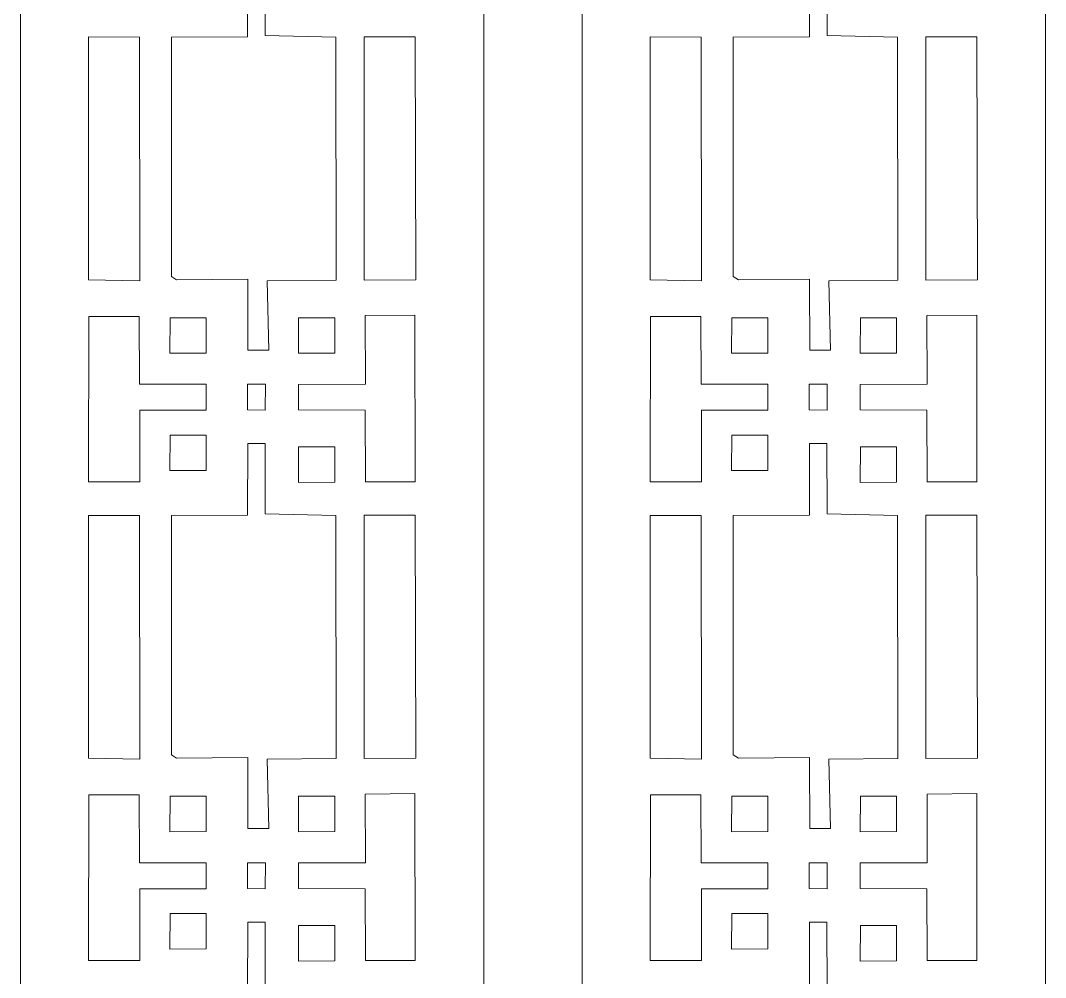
# Model space of a CAD drawing. Header units: centimetres. Extents: x -7.5 to -2, y -9.5 to 9.5.
# Drawn here: x -7.45 to -1.97, y 0.7 to 5.81 of the extents above; entities that cross this region are included whole.
import ezdxf

# ---------------------------------------------------------------- set-up
doc = ezdxf.new("R2010")
doc.units = ezdxf.units.CM
doc.header["$MEASUREMENT"] = 0
doc.layers.add('layer 1', color=7, linetype='Continuous')

msp = doc.modelspace()

# ---------------------------------------------------------------- linework, layer by layer
at = {"layer": 'layer 1', "color": 250, "lineweight": 9}
for points, knots in [([(-7.4512, 9.5), (-7.4512, 9.5), (-4.97548, 9.5), (-4.97548, 9.5), (-4.97548, 9.5), (-4.97548, 9.5), (-4.97548, -9.5), (-4.97548, -9.5), (-4.97548, -9.5), (-4.97548, -9.5), (-7.4512, -9.5), (-7.4512, -9.5), (-7.4512, -9.5), (-7.4512, -9.5), (-7.4512, 9.5), (-7.4512, 9.5)], [0, 0, 0, 0, 0.2, 0.2, 0.2, 0.2, 0.4, 0.4, 0.4, 0.4, 0.6, 0.6, 0.6, 0.6, 1, 1, 1, 1]), ([(-4.44953, 9.5), (-4.44953, 9.5), (-1.97381, 9.5), (-1.97381, 9.5), (-1.97381, 9.5), (-1.97381, 9.5), (-1.97381, -9.5), (-1.97381, -9.5), (-1.97381, -9.5), (-1.97381, -9.5), (-4.44953, -9.5), (-4.44953, -9.5), (-4.44953, -9.5), (-4.44953, -9.5), (-4.44953, 9.5), (-4.44953, 9.5)], [0, 0, 0, 0, 0.2, 0.2, 0.2, 0.2, 0.4, 0.4, 0.4, 0.4, 0.6, 0.6, 0.6, 0.6, 1, 1, 1, 1]), ([(-3.23416, 6.1101), (-3.23416, 6.1101), (-3.23576, 5.72691), (-3.23576, 5.72691), (-3.23576, 5.72691), (-3.23576, 5.72691), (-3.64199, 5.72565), (-3.64199, 5.72565), (-3.64199, 5.72565), (-3.64199, 5.72565), (-3.64199, 4.44716), (-3.64199, 4.44716), (-3.64199, 4.44716), (-3.64199, 4.44716), (-3.61517, 4.42929), (-3.61517, 4.42929), (-3.61517, 4.42929), (-3.61517, 4.42929), (-3.23414, 4.43254), (-3.23414, 4.43254), (-3.23414, 4.43254), (-3.23414, 4.43254), (-3.23485, 4.42035), (-3.23485, 4.42035), (-3.23485, 4.42035), (-3.23485, 4.42035), (-3.23395, 4.05259), (-3.23395, 4.05259), (-3.23395, 4.05259), (-3.23395, 4.05259), (-3.12332, 4.05216), (-3.12332, 4.05216), (-3.12332, 4.05216), (-3.12332, 4.05216), (-3.13204, 4.4236), (-3.13204, 4.4236), (-3.13204, 4.4236), (-3.13204, 4.4236), (-2.76263, 4.42688), (-2.76263, 4.42688), (-2.76263, 4.42688), (-2.76263, 4.42688), (-2.76434, 5.7248), (-2.76434, 5.7248), (-2.76434, 5.7248), (-2.76434, 5.7248), (-3.14132, 5.7346), (-3.14132, 5.7346), (-3.14132, 5.7346), (-3.14132, 5.7346), (-3.14202, 6.1101), (-3.14202, 6.1101), (-3.14202, 6.1101), (-3.14202, 6.1101), (-3.23416, 6.1101), (-3.23416, 6.1101)], [0, 0, 0, 0, 0.0666667, 0.0666667, 0.0666667, 0.0666667, 0.1333333, 0.1333333, 0.1333333, 0.1333333, 0.2, 0.2, 0.2, 0.2, 0.2666667, 0.2666667, 0.2666667, 0.2666667, 0.3333333, 0.3333333, 0.3333333, 0.3333333, 0.4, 0.4, 0.4, 0.4, 0.4666667, 0.4666667, 0.4666667, 0.4666667, 0.5333333, 0.5333333, 0.5333333, 0.5333333, 0.6, 0.6, 0.6, 0.6, 0.6666667, 0.6666667, 0.6666667, 0.6666667, 0.7333333, 0.7333333, 0.7333333, 0.7333333, 0.8, 0.8, 0.8, 0.8, 0.8666667, 0.8666667, 0.8666667, 0.8666667, 1, 1, 1, 1]), ([(-4.08667, 5.72628), (-4.08667, 5.72628), (-4.08565, 4.4292), (-4.08565, 4.4292), (-4.08565, 4.4292), (-4.08565, 4.4292), (-3.81149, 4.42365), (-3.81149, 4.42365), (-3.81149, 4.42365), (-3.81149, 4.42365), (-3.81398, 5.72565), (-3.81398, 5.72565), (-3.81398, 5.72565), (-3.81398, 5.72565), (-4.08667, 5.72628), (-4.08667, 5.72628)], [0, 0, 0, 0, 0.2, 0.2, 0.2, 0.2, 0.4, 0.4, 0.4, 0.4, 0.6, 0.6, 0.6, 0.6, 1, 1, 1, 1]), ([(-2.61316, 5.72638), (-2.61316, 5.72638), (-2.61382, 4.42692), (-2.61382, 4.42692), (-2.61382, 4.42692), (-2.61382, 4.42692), (-2.33667, 4.42929), (-2.33667, 4.42929), (-2.33667, 4.42929), (-2.33667, 4.42929), (-2.34126, 5.72649), (-2.34126, 5.72649), (-2.34126, 5.72649), (-2.34126, 5.72649), (-2.61316, 5.72638), (-2.61316, 5.72638)], [0, 0, 0, 0, 0.2, 0.2, 0.2, 0.2, 0.4, 0.4, 0.4, 0.4, 0.6, 0.6, 0.6, 0.6, 1, 1, 1, 1]), ([(-3.45781, 3.73271), (-3.45781, 3.73271), (-3.45701, 3.87094), (-3.45701, 3.87094), (-3.45701, 3.87094), (-3.45701, 3.87094), (-3.81324, 3.87088), (-3.81324, 3.87088), (-3.81324, 3.87088), (-3.81324, 3.87088), (-3.81605, 4.23336), (-3.81605, 4.23336), (-3.81605, 4.23336), (-3.81605, 4.23336), (-4.08472, 4.23336), (-4.08472, 4.23336), (-4.08472, 4.23336), (-4.08472, 4.23336), (-4.08669, 3.34949), (-4.08669, 3.34949), (-4.08669, 3.34949), (-4.08669, 3.34949), (-3.81231, 3.349), (-3.81231, 3.349), (-3.81231, 3.349), (-3.81231, 3.349), (-3.81185, 3.73271), (-3.81185, 3.73271), (-3.81185, 3.73271), (-3.81185, 3.73271), (-3.45781, 3.73271), (-3.45781, 3.73271)], [0, 0, 0, 0, 0.1111111, 0.1111111, 0.1111111, 0.1111111, 0.2222222, 0.2222222, 0.2222222, 0.2222222, 0.3333333, 0.3333333, 0.3333333, 0.3333333, 0.4444444, 0.4444444, 0.4444444, 0.4444444, 0.5555556, 0.5555556, 0.5555556, 0.5555556, 0.6666667, 0.6666667, 0.6666667, 0.6666667, 0.7777778, 0.7777778, 0.7777778, 0.7777778, 1, 1, 1, 1]), ([(-3.65093, 4.03622), (-3.65093, 4.03622), (-3.45792, 4.03742), (-3.45792, 4.03742), (-3.45792, 4.03742), (-3.45792, 4.03742), (-3.45682, 4.22633), (-3.45682, 4.22633), (-3.45682, 4.22633), (-3.45682, 4.22633), (-3.65059, 4.22637), (-3.65059, 4.22637), (-3.65059, 4.22637), (-3.65059, 4.22637), (-3.65093, 4.03622), (-3.65093, 4.03622)], [0, 0, 0, 0, 0.2, 0.2, 0.2, 0.2, 0.4, 0.4, 0.4, 0.4, 0.6, 0.6, 0.6, 0.6, 1, 1, 1, 1]), ([(-2.60706, 4.23755), (-2.60706, 4.23755), (-2.6059, 3.87035), (-2.6059, 3.87035), (-2.6059, 3.87035), (-2.6059, 3.87035), (-2.96348, 3.86995), (-2.96348, 3.86995), (-2.96348, 3.86995), (-2.96348, 3.86995), (-2.96352, 3.73305), (-2.96352, 3.73305), (-2.96352, 3.73305), (-2.96352, 3.73305), (-2.60756, 3.73168), (-2.60756, 3.73168), (-2.60756, 3.73168), (-2.60756, 3.73168), (-2.60651, 3.34885), (-2.60651, 3.34885), (-2.60651, 3.34885), (-2.60651, 3.34885), (-2.34124, 3.34955), (-2.34124, 3.34955), (-2.34124, 3.34955), (-2.34124, 3.34955), (-2.34145, 4.2405), (-2.34145, 4.2405), (-2.34145, 4.2405), (-2.34145, 4.2405), (-2.60706, 4.23755), (-2.60706, 4.23755)], [0, 0, 0, 0, 0.1111111, 0.1111111, 0.1111111, 0.1111111, 0.2222222, 0.2222222, 0.2222222, 0.2222222, 0.3333333, 0.3333333, 0.3333333, 0.3333333, 0.4444444, 0.4444444, 0.4444444, 0.4444444, 0.5555556, 0.5555556, 0.5555556, 0.5555556, 0.6666667, 0.6666667, 0.6666667, 0.6666667, 0.7777778, 0.7777778, 0.7777778, 0.7777778, 1, 1, 1, 1]), ([(-2.96352, 4.03622), (-2.96352, 4.03622), (-2.77051, 4.03742), (-2.77051, 4.03742), (-2.77051, 4.03742), (-2.77051, 4.03742), (-2.76941, 4.22633), (-2.76941, 4.22633), (-2.76941, 4.22633), (-2.76941, 4.22633), (-2.96318, 4.22637), (-2.96318, 4.22637), (-2.96318, 4.22637), (-2.96318, 4.22637), (-2.96352, 4.03622), (-2.96352, 4.03622)], [0, 0, 0, 0, 0.2, 0.2, 0.2, 0.2, 0.4, 0.4, 0.4, 0.4, 0.6, 0.6, 0.6, 0.6, 1, 1, 1, 1]), ([(-3.23621, 3.87158), (-3.23621, 3.87158), (-3.23629, 3.73311), (-3.23629, 3.73311), (-3.23629, 3.73311), (-3.23629, 3.73311), (-3.14132, 3.73271), (-3.14132, 3.73271), (-3.14132, 3.73271), (-3.14132, 3.73271), (-3.14115, 3.87063), (-3.14115, 3.87063), (-3.14115, 3.87063), (-3.14115, 3.87063), (-3.23621, 3.87158), (-3.23621, 3.87158)], [0, 0, 0, 0, 0.2, 0.2, 0.2, 0.2, 0.4, 0.4, 0.4, 0.4, 0.6, 0.6, 0.6, 0.6, 1, 1, 1, 1]), ([(-3.65093, 3.40922), (-3.65093, 3.40922), (-3.45792, 3.41043), (-3.45792, 3.41043), (-3.45792, 3.41043), (-3.45792, 3.41043), (-3.45682, 3.59934), (-3.45682, 3.59934), (-3.45682, 3.59934), (-3.45682, 3.59934), (-3.65059, 3.59938), (-3.65059, 3.59938), (-3.65059, 3.59938), (-3.65059, 3.59938), (-3.65093, 3.40922), (-3.65093, 3.40922)], [0, 0, 0, 0, 0.2, 0.2, 0.2, 0.2, 0.4, 0.4, 0.4, 0.4, 0.6, 0.6, 0.6, 0.6, 1, 1, 1, 1]), ([(-3.23416, 3.5539), (-3.23416, 3.5539), (-3.23576, 3.17072), (-3.23576, 3.17072), (-3.23576, 3.17072), (-3.23576, 3.17072), (-3.64199, 3.16945), (-3.64199, 3.16945), (-3.64199, 3.16945), (-3.64199, 3.16945), (-3.64199, 1.89096), (-3.64199, 1.89096), (-3.64199, 1.89096), (-3.64199, 1.89096), (-3.61517, 1.87309), (-3.61517, 1.87309), (-3.61517, 1.87309), (-3.61517, 1.87309), (-3.23414, 1.87634), (-3.23414, 1.87634), (-3.23414, 1.87634), (-3.23414, 1.87634), (-3.23485, 1.86415), (-3.23485, 1.86415), (-3.23485, 1.86415), (-3.23485, 1.86415), (-3.23395, 1.49639), (-3.23395, 1.49639), (-3.23395, 1.49639), (-3.23395, 1.49639), (-3.12332, 1.49597), (-3.12332, 1.49597), (-3.12332, 1.49597), (-3.12332, 1.49597), (-3.13204, 1.86741), (-3.13204, 1.86741), (-3.13204, 1.86741), (-3.13204, 1.86741), (-2.76263, 1.87068), (-2.76263, 1.87068), (-2.76263, 1.87068), (-2.76263, 1.87068), (-2.76434, 3.1686), (-2.76434, 3.1686), (-2.76434, 3.1686), (-2.76434, 3.1686), (-3.14132, 3.17841), (-3.14132, 3.17841), (-3.14132, 3.17841), (-3.14132, 3.17841), (-3.14202, 3.5539), (-3.14202, 3.5539), (-3.14202, 3.5539), (-3.14202, 3.5539), (-3.23416, 3.5539), (-3.23416, 3.5539)], [0, 0, 0, 0, 0.0666667, 0.0666667, 0.0666667, 0.0666667, 0.1333333, 0.1333333, 0.1333333, 0.1333333, 0.2, 0.2, 0.2, 0.2, 0.2666667, 0.2666667, 0.2666667, 0.2666667, 0.3333333, 0.3333333, 0.3333333, 0.3333333, 0.4, 0.4, 0.4, 0.4, 0.4666667, 0.4666667, 0.4666667, 0.4666667, 0.5333333, 0.5333333, 0.5333333, 0.5333333, 0.6, 0.6, 0.6, 0.6, 0.6666667, 0.6666667, 0.6666667, 0.6666667, 0.7333333, 0.7333333, 0.7333333, 0.7333333, 0.8, 0.8, 0.8, 0.8, 0.8666667, 0.8666667, 0.8666667, 0.8666667, 1, 1, 1, 1]), ([(-2.96352, 3.34585), (-2.96352, 3.34585), (-2.77051, 3.34706), (-2.77051, 3.34706), (-2.77051, 3.34706), (-2.77051, 3.34706), (-2.76941, 3.53597), (-2.76941, 3.53597), (-2.76941, 3.53597), (-2.76941, 3.53597), (-2.96318, 3.53601), (-2.96318, 3.53601), (-2.96318, 3.53601), (-2.96318, 3.53601), (-2.96352, 3.34585), (-2.96352, 3.34585)], [0, 0, 0, 0, 0.2, 0.2, 0.2, 0.2, 0.4, 0.4, 0.4, 0.4, 0.6, 0.6, 0.6, 0.6, 1, 1, 1, 1]), ([(-4.08667, 3.17008), (-4.08667, 3.17008), (-4.08565, 1.873), (-4.08565, 1.873), (-4.08565, 1.873), (-4.08565, 1.873), (-3.81149, 1.86745), (-3.81149, 1.86745), (-3.81149, 1.86745), (-3.81149, 1.86745), (-3.81398, 3.16945), (-3.81398, 3.16945), (-3.81398, 3.16945), (-3.81398, 3.16945), (-4.08667, 3.17008), (-4.08667, 3.17008)], [0, 0, 0, 0, 0.2, 0.2, 0.2, 0.2, 0.4, 0.4, 0.4, 0.4, 0.6, 0.6, 0.6, 0.6, 1, 1, 1, 1]), ([(-2.61316, 3.17019), (-2.61316, 3.17019), (-2.61382, 1.87072), (-2.61382, 1.87072), (-2.61382, 1.87072), (-2.61382, 1.87072), (-2.33667, 1.87309), (-2.33667, 1.87309), (-2.33667, 1.87309), (-2.33667, 1.87309), (-2.34126, 3.17029), (-2.34126, 3.17029), (-2.34126, 3.17029), (-2.34126, 3.17029), (-2.61316, 3.17019), (-2.61316, 3.17019)], [0, 0, 0, 0, 0.2, 0.2, 0.2, 0.2, 0.4, 0.4, 0.4, 0.4, 0.6, 0.6, 0.6, 0.6, 1, 1, 1, 1]), ([(-3.45779, 1.17523), (-3.45779, 1.17523), (-3.45699, 1.31346), (-3.45699, 1.31346), (-3.45699, 1.31346), (-3.45699, 1.31346), (-3.81322, 1.3134), (-3.81322, 1.3134), (-3.81322, 1.3134), (-3.81322, 1.3134), (-3.81603, 1.67588), (-3.81603, 1.67588), (-3.81603, 1.67588), (-3.81603, 1.67588), (-4.0847, 1.67588), (-4.0847, 1.67588), (-4.0847, 1.67588), (-4.0847, 1.67588), (-4.08667, 0.792), (-4.08667, 0.792), (-4.08667, 0.792), (-4.08667, 0.792), (-3.81229, 0.79152), (-3.81229, 0.79152), (-3.81229, 0.79152), (-3.81229, 0.79152), (-3.81183, 1.17523), (-3.81183, 1.17523), (-3.81183, 1.17523), (-3.81183, 1.17523), (-3.45779, 1.17523), (-3.45779, 1.17523)], [0, 0, 0, 0, 0.1111111, 0.1111111, 0.1111111, 0.1111111, 0.2222222, 0.2222222, 0.2222222, 0.2222222, 0.3333333, 0.3333333, 0.3333333, 0.3333333, 0.4444444, 0.4444444, 0.4444444, 0.4444444, 0.5555556, 0.5555556, 0.5555556, 0.5555556, 0.6666667, 0.6666667, 0.6666667, 0.6666667, 0.7777778, 0.7777778, 0.7777778, 0.7777778, 1, 1, 1, 1]), ([(-3.65091, 1.47873), (-3.65091, 1.47873), (-3.4579, 1.47994), (-3.4579, 1.47994), (-3.4579, 1.47994), (-3.4579, 1.47994), (-3.4568, 1.66884), (-3.4568, 1.66884), (-3.4568, 1.66884), (-3.4568, 1.66884), (-3.65057, 1.66889), (-3.65057, 1.66889), (-3.65057, 1.66889), (-3.65057, 1.66889), (-3.65091, 1.47873), (-3.65091, 1.47873)], [0, 0, 0, 0, 0.2, 0.2, 0.2, 0.2, 0.4, 0.4, 0.4, 0.4, 0.6, 0.6, 0.6, 0.6, 1, 1, 1, 1]), ([(-2.60704, 1.68006), (-2.60704, 1.68006), (-2.60587, 1.31287), (-2.60587, 1.31287), (-2.60587, 1.31287), (-2.60587, 1.31287), (-2.96346, 1.31247), (-2.96346, 1.31247), (-2.96346, 1.31247), (-2.96346, 1.31247), (-2.9635, 1.17556), (-2.9635, 1.17556), (-2.9635, 1.17556), (-2.9635, 1.17556), (-2.60754, 1.17419), (-2.60754, 1.17419), (-2.60754, 1.17419), (-2.60754, 1.17419), (-2.60649, 0.79137), (-2.60649, 0.79137), (-2.60649, 0.79137), (-2.60649, 0.79137), (-2.34122, 0.79206), (-2.34122, 0.79206), (-2.34122, 0.79206), (-2.34122, 0.79206), (-2.34143, 1.68302), (-2.34143, 1.68302), (-2.34143, 1.68302), (-2.34143, 1.68302), (-2.60704, 1.68006), (-2.60704, 1.68006)], [0, 0, 0, 0, 0.1111111, 0.1111111, 0.1111111, 0.1111111, 0.2222222, 0.2222222, 0.2222222, 0.2222222, 0.3333333, 0.3333333, 0.3333333, 0.3333333, 0.4444444, 0.4444444, 0.4444444, 0.4444444, 0.5555556, 0.5555556, 0.5555556, 0.5555556, 0.6666667, 0.6666667, 0.6666667, 0.6666667, 0.7777778, 0.7777778, 0.7777778, 0.7777778, 1, 1, 1, 1]), ([(-2.9635, 1.47873), (-2.9635, 1.47873), (-2.77049, 1.47994), (-2.77049, 1.47994), (-2.77049, 1.47994), (-2.77049, 1.47994), (-2.76939, 1.66884), (-2.76939, 1.66884), (-2.76939, 1.66884), (-2.76939, 1.66884), (-2.96316, 1.66889), (-2.96316, 1.66889), (-2.96316, 1.66889), (-2.96316, 1.66889), (-2.9635, 1.47873), (-2.9635, 1.47873)], [0, 0, 0, 0, 0.2, 0.2, 0.2, 0.2, 0.4, 0.4, 0.4, 0.4, 0.6, 0.6, 0.6, 0.6, 1, 1, 1, 1]), ([(-3.23618, 1.31409), (-3.23618, 1.31409), (-3.23627, 1.17563), (-3.23627, 1.17563), (-3.23627, 1.17563), (-3.23627, 1.17563), (-3.1413, 1.17523), (-3.1413, 1.17523), (-3.1413, 1.17523), (-3.1413, 1.17523), (-3.14113, 1.31314), (-3.14113, 1.31314), (-3.14113, 1.31314), (-3.14113, 1.31314), (-3.23618, 1.31409), (-3.23618, 1.31409)], [0, 0, 0, 0, 0.2, 0.2, 0.2, 0.2, 0.4, 0.4, 0.4, 0.4, 0.6, 0.6, 0.6, 0.6, 1, 1, 1, 1]), ([(-3.65091, 0.85174), (-3.65091, 0.85174), (-3.4579, 0.85294), (-3.4579, 0.85294), (-3.4579, 0.85294), (-3.4579, 0.85294), (-3.4568, 1.04185), (-3.4568, 1.04185), (-3.4568, 1.04185), (-3.4568, 1.04185), (-3.65057, 1.04189), (-3.65057, 1.04189), (-3.65057, 1.04189), (-3.65057, 1.04189), (-3.65091, 0.85174), (-3.65091, 0.85174)], [0, 0, 0, 0, 0.2, 0.2, 0.2, 0.2, 0.4, 0.4, 0.4, 0.4, 0.6, 0.6, 0.6, 0.6, 1, 1, 1, 1]), ([(-3.23416, 0.99641), (-3.23416, 0.99641), (-3.23576, 0.61323), (-3.23576, 0.61323), (-3.23576, 0.61323), (-3.23576, 0.61323), (-3.64199, 0.61196), (-3.64199, 0.61196), (-3.64199, 0.61196), (-3.64199, 0.61196), (-3.64199, -0.66653), (-3.64199, -0.66653), (-3.64199, -0.66653), (-3.64199, -0.66653), (-3.61517, -0.6844), (-3.61517, -0.6844), (-3.61517, -0.6844), (-3.61517, -0.6844), (-3.23414, -0.68114), (-3.23414, -0.68114), (-3.23414, -0.68114), (-3.23414, -0.68114), (-3.23485, -0.69333), (-3.23485, -0.69333), (-3.23485, -0.69333), (-3.23485, -0.69333), (-3.23395, -1.06109), (-3.23395, -1.06109), (-3.23395, -1.06109), (-3.23395, -1.06109), (-3.12332, -1.06152), (-3.12332, -1.06152), (-3.12332, -1.06152), (-3.12332, -1.06152), (-3.13204, -0.69008), (-3.13204, -0.69008), (-3.13204, -0.69008), (-3.13204, -0.69008), (-2.76263, -0.6868), (-2.76263, -0.6868), (-2.76263, -0.6868), (-2.76263, -0.6868), (-2.76434, 0.61112), (-2.76434, 0.61112), (-2.76434, 0.61112), (-2.76434, 0.61112), (-3.14132, 0.62092), (-3.14132, 0.62092), (-3.14132, 0.62092), (-3.14132, 0.62092), (-3.14202, 0.99641), (-3.14202, 0.99641), (-3.14202, 0.99641), (-3.14202, 0.99641), (-3.23416, 0.99641), (-3.23416, 0.99641)], [0, 0, 0, 0, 0.0666667, 0.0666667, 0.0666667, 0.0666667, 0.1333333, 0.1333333, 0.1333333, 0.1333333, 0.2, 0.2, 0.2, 0.2, 0.2666667, 0.2666667, 0.2666667, 0.2666667, 0.3333333, 0.3333333, 0.3333333, 0.3333333, 0.4, 0.4, 0.4, 0.4, 0.4666667, 0.4666667, 0.4666667, 0.4666667, 0.5333333, 0.5333333, 0.5333333, 0.5333333, 0.6, 0.6, 0.6, 0.6, 0.6666667, 0.6666667, 0.6666667, 0.6666667, 0.7333333, 0.7333333, 0.7333333, 0.7333333, 0.8, 0.8, 0.8, 0.8, 0.8666667, 0.8666667, 0.8666667, 0.8666667, 1, 1, 1, 1]), ([(-2.9635, 0.78837), (-2.9635, 0.78837), (-2.77049, 0.78957), (-2.77049, 0.78957), (-2.77049, 0.78957), (-2.77049, 0.78957), (-2.76939, 0.97848), (-2.76939, 0.97848), (-2.76939, 0.97848), (-2.76939, 0.97848), (-2.96316, 0.97852), (-2.96316, 0.97852), (-2.96316, 0.97852), (-2.96316, 0.97852), (-2.9635, 0.78837), (-2.9635, 0.78837)], [0, 0, 0, 0, 0.2, 0.2, 0.2, 0.2, 0.4, 0.4, 0.4, 0.4, 0.6, 0.6, 0.6, 0.6, 1, 1, 1, 1])]:
    msp.add_open_spline(points, degree=3, knots=knots, dxfattribs=at)
at = {"layer": 'layer 1', "color": 7, "lineweight": 9}
for points, knots in [([(-6.23583, 6.1101), (-6.23583, 6.1101), (-6.23743, 5.72691), (-6.23743, 5.72691), (-6.23743, 5.72691), (-6.23743, 5.72691), (-6.64366, 5.72565), (-6.64366, 5.72565), (-6.64366, 5.72565), (-6.64366, 5.72565), (-6.64366, 4.44716), (-6.64366, 4.44716), (-6.64366, 4.44716), (-6.64366, 4.44716), (-6.61684, 4.42929), (-6.61684, 4.42929), (-6.61684, 4.42929), (-6.61684, 4.42929), (-6.23581, 4.43254), (-6.23581, 4.43254), (-6.23581, 4.43254), (-6.23581, 4.43254), (-6.23652, 4.42035), (-6.23652, 4.42035), (-6.23652, 4.42035), (-6.23652, 4.42035), (-6.23562, 4.05259), (-6.23562, 4.05259), (-6.23562, 4.05259), (-6.23562, 4.05259), (-6.12499, 4.05216), (-6.12499, 4.05216), (-6.12499, 4.05216), (-6.12499, 4.05216), (-6.13371, 4.4236), (-6.13371, 4.4236), (-6.13371, 4.4236), (-6.13371, 4.4236), (-5.7643, 4.42688), (-5.7643, 4.42688), (-5.7643, 4.42688), (-5.7643, 4.42688), (-5.76601, 5.7248), (-5.76601, 5.7248), (-5.76601, 5.7248), (-5.76601, 5.7248), (-6.14299, 5.7346), (-6.14299, 5.7346), (-6.14299, 5.7346), (-6.14299, 5.7346), (-6.14369, 6.1101), (-6.14369, 6.1101), (-6.14369, 6.1101), (-6.14369, 6.1101), (-6.23583, 6.1101), (-6.23583, 6.1101)], [0, 0, 0, 0, 0.0666667, 0.0666667, 0.0666667, 0.0666667, 0.1333333, 0.1333333, 0.1333333, 0.1333333, 0.2, 0.2, 0.2, 0.2, 0.2666667, 0.2666667, 0.2666667, 0.2666667, 0.3333333, 0.3333333, 0.3333333, 0.3333333, 0.4, 0.4, 0.4, 0.4, 0.4666667, 0.4666667, 0.4666667, 0.4666667, 0.5333333, 0.5333333, 0.5333333, 0.5333333, 0.6, 0.6, 0.6, 0.6, 0.6666667, 0.6666667, 0.6666667, 0.6666667, 0.7333333, 0.7333333, 0.7333333, 0.7333333, 0.8, 0.8, 0.8, 0.8, 0.8666667, 0.8666667, 0.8666667, 0.8666667, 1, 1, 1, 1]), ([(-7.08834, 5.72628), (-7.08834, 5.72628), (-7.08732, 4.4292), (-7.08732, 4.4292), (-7.08732, 4.4292), (-7.08732, 4.4292), (-6.81316, 4.42365), (-6.81316, 4.42365), (-6.81316, 4.42365), (-6.81316, 4.42365), (-6.81565, 5.72565), (-6.81565, 5.72565), (-6.81565, 5.72565), (-6.81565, 5.72565), (-7.08834, 5.72628), (-7.08834, 5.72628)], [0, 0, 0, 0, 0.2, 0.2, 0.2, 0.2, 0.4, 0.4, 0.4, 0.4, 0.6, 0.6, 0.6, 0.6, 1, 1, 1, 1]), ([(-5.61483, 5.72638), (-5.61483, 5.72638), (-5.61549, 4.42692), (-5.61549, 4.42692), (-5.61549, 4.42692), (-5.61549, 4.42692), (-5.33834, 4.42929), (-5.33834, 4.42929), (-5.33834, 4.42929), (-5.33834, 4.42929), (-5.34293, 5.72649), (-5.34293, 5.72649), (-5.34293, 5.72649), (-5.34293, 5.72649), (-5.61483, 5.72638), (-5.61483, 5.72638)], [0, 0, 0, 0, 0.2, 0.2, 0.2, 0.2, 0.4, 0.4, 0.4, 0.4, 0.6, 0.6, 0.6, 0.6, 1, 1, 1, 1]), ([(-6.45948, 3.73271), (-6.45948, 3.73271), (-6.45868, 3.87094), (-6.45868, 3.87094), (-6.45868, 3.87094), (-6.45868, 3.87094), (-6.81491, 3.87088), (-6.81491, 3.87088), (-6.81491, 3.87088), (-6.81491, 3.87088), (-6.81772, 4.23336), (-6.81772, 4.23336), (-6.81772, 4.23336), (-6.81772, 4.23336), (-7.08639, 4.23336), (-7.08639, 4.23336), (-7.08639, 4.23336), (-7.08639, 4.23336), (-7.08836, 3.34949), (-7.08836, 3.34949), (-7.08836, 3.34949), (-7.08836, 3.34949), (-6.81398, 3.349), (-6.81398, 3.349), (-6.81398, 3.349), (-6.81398, 3.349), (-6.81352, 3.73271), (-6.81352, 3.73271), (-6.81352, 3.73271), (-6.81352, 3.73271), (-6.45948, 3.73271), (-6.45948, 3.73271)], [0, 0, 0, 0, 0.1111111, 0.1111111, 0.1111111, 0.1111111, 0.2222222, 0.2222222, 0.2222222, 0.2222222, 0.3333333, 0.3333333, 0.3333333, 0.3333333, 0.4444444, 0.4444444, 0.4444444, 0.4444444, 0.5555556, 0.5555556, 0.5555556, 0.5555556, 0.6666667, 0.6666667, 0.6666667, 0.6666667, 0.7777778, 0.7777778, 0.7777778, 0.7777778, 1, 1, 1, 1]), ([(-6.6526, 4.03622), (-6.6526, 4.03622), (-6.45959, 4.03742), (-6.45959, 4.03742), (-6.45959, 4.03742), (-6.45959, 4.03742), (-6.45849, 4.22633), (-6.45849, 4.22633), (-6.45849, 4.22633), (-6.45849, 4.22633), (-6.65226, 4.22637), (-6.65226, 4.22637), (-6.65226, 4.22637), (-6.65226, 4.22637), (-6.6526, 4.03622), (-6.6526, 4.03622)], [0, 0, 0, 0, 0.2, 0.2, 0.2, 0.2, 0.4, 0.4, 0.4, 0.4, 0.6, 0.6, 0.6, 0.6, 1, 1, 1, 1]), ([(-5.60873, 4.23755), (-5.60873, 4.23755), (-5.60757, 3.87035), (-5.60757, 3.87035), (-5.60757, 3.87035), (-5.60757, 3.87035), (-5.96515, 3.86995), (-5.96515, 3.86995), (-5.96515, 3.86995), (-5.96515, 3.86995), (-5.96519, 3.73305), (-5.96519, 3.73305), (-5.96519, 3.73305), (-5.96519, 3.73305), (-5.60923, 3.73168), (-5.60923, 3.73168), (-5.60923, 3.73168), (-5.60923, 3.73168), (-5.60818, 3.34885), (-5.60818, 3.34885), (-5.60818, 3.34885), (-5.60818, 3.34885), (-5.34291, 3.34955), (-5.34291, 3.34955), (-5.34291, 3.34955), (-5.34291, 3.34955), (-5.34312, 4.2405), (-5.34312, 4.2405), (-5.34312, 4.2405), (-5.34312, 4.2405), (-5.60873, 4.23755), (-5.60873, 4.23755)], [0, 0, 0, 0, 0.1111111, 0.1111111, 0.1111111, 0.1111111, 0.2222222, 0.2222222, 0.2222222, 0.2222222, 0.3333333, 0.3333333, 0.3333333, 0.3333333, 0.4444444, 0.4444444, 0.4444444, 0.4444444, 0.5555556, 0.5555556, 0.5555556, 0.5555556, 0.6666667, 0.6666667, 0.6666667, 0.6666667, 0.7777778, 0.7777778, 0.7777778, 0.7777778, 1, 1, 1, 1]), ([(-5.96519, 4.03622), (-5.96519, 4.03622), (-5.77218, 4.03742), (-5.77218, 4.03742), (-5.77218, 4.03742), (-5.77218, 4.03742), (-5.77108, 4.22633), (-5.77108, 4.22633), (-5.77108, 4.22633), (-5.77108, 4.22633), (-5.96485, 4.22637), (-5.96485, 4.22637), (-5.96485, 4.22637), (-5.96485, 4.22637), (-5.96519, 4.03622), (-5.96519, 4.03622)], [0, 0, 0, 0, 0.2, 0.2, 0.2, 0.2, 0.4, 0.4, 0.4, 0.4, 0.6, 0.6, 0.6, 0.6, 1, 1, 1, 1]), ([(-6.23788, 3.87158), (-6.23788, 3.87158), (-6.23796, 3.73311), (-6.23796, 3.73311), (-6.23796, 3.73311), (-6.23796, 3.73311), (-6.14299, 3.73271), (-6.14299, 3.73271), (-6.14299, 3.73271), (-6.14299, 3.73271), (-6.14282, 3.87063), (-6.14282, 3.87063), (-6.14282, 3.87063), (-6.14282, 3.87063), (-6.23788, 3.87158), (-6.23788, 3.87158)], [0, 0, 0, 0, 0.2, 0.2, 0.2, 0.2, 0.4, 0.4, 0.4, 0.4, 0.6, 0.6, 0.6, 0.6, 1, 1, 1, 1]), ([(-6.6526, 3.40922), (-6.6526, 3.40922), (-6.45959, 3.41043), (-6.45959, 3.41043), (-6.45959, 3.41043), (-6.45959, 3.41043), (-6.45849, 3.59934), (-6.45849, 3.59934), (-6.45849, 3.59934), (-6.45849, 3.59934), (-6.65226, 3.59938), (-6.65226, 3.59938), (-6.65226, 3.59938), (-6.65226, 3.59938), (-6.6526, 3.40922), (-6.6526, 3.40922)], [0, 0, 0, 0, 0.2, 0.2, 0.2, 0.2, 0.4, 0.4, 0.4, 0.4, 0.6, 0.6, 0.6, 0.6, 1, 1, 1, 1]), ([(-6.23583, 3.5539), (-6.23583, 3.5539), (-6.23743, 3.17072), (-6.23743, 3.17072), (-6.23743, 3.17072), (-6.23743, 3.17072), (-6.64366, 3.16945), (-6.64366, 3.16945), (-6.64366, 3.16945), (-6.64366, 3.16945), (-6.64366, 1.89096), (-6.64366, 1.89096), (-6.64366, 1.89096), (-6.64366, 1.89096), (-6.61684, 1.87309), (-6.61684, 1.87309), (-6.61684, 1.87309), (-6.61684, 1.87309), (-6.23581, 1.87634), (-6.23581, 1.87634), (-6.23581, 1.87634), (-6.23581, 1.87634), (-6.23652, 1.86415), (-6.23652, 1.86415), (-6.23652, 1.86415), (-6.23652, 1.86415), (-6.23562, 1.49639), (-6.23562, 1.49639), (-6.23562, 1.49639), (-6.23562, 1.49639), (-6.12499, 1.49597), (-6.12499, 1.49597), (-6.12499, 1.49597), (-6.12499, 1.49597), (-6.13371, 1.86741), (-6.13371, 1.86741), (-6.13371, 1.86741), (-6.13371, 1.86741), (-5.7643, 1.87068), (-5.7643, 1.87068), (-5.7643, 1.87068), (-5.7643, 1.87068), (-5.76601, 3.1686), (-5.76601, 3.1686), (-5.76601, 3.1686), (-5.76601, 3.1686), (-6.14299, 3.17841), (-6.14299, 3.17841), (-6.14299, 3.17841), (-6.14299, 3.17841), (-6.14369, 3.5539), (-6.14369, 3.5539), (-6.14369, 3.5539), (-6.14369, 3.5539), (-6.23583, 3.5539), (-6.23583, 3.5539)], [0, 0, 0, 0, 0.0666667, 0.0666667, 0.0666667, 0.0666667, 0.1333333, 0.1333333, 0.1333333, 0.1333333, 0.2, 0.2, 0.2, 0.2, 0.2666667, 0.2666667, 0.2666667, 0.2666667, 0.3333333, 0.3333333, 0.3333333, 0.3333333, 0.4, 0.4, 0.4, 0.4, 0.4666667, 0.4666667, 0.4666667, 0.4666667, 0.5333333, 0.5333333, 0.5333333, 0.5333333, 0.6, 0.6, 0.6, 0.6, 0.6666667, 0.6666667, 0.6666667, 0.6666667, 0.7333333, 0.7333333, 0.7333333, 0.7333333, 0.8, 0.8, 0.8, 0.8, 0.8666667, 0.8666667, 0.8666667, 0.8666667, 1, 1, 1, 1]), ([(-5.96519, 3.34585), (-5.96519, 3.34585), (-5.77218, 3.34706), (-5.77218, 3.34706), (-5.77218, 3.34706), (-5.77218, 3.34706), (-5.77108, 3.53597), (-5.77108, 3.53597), (-5.77108, 3.53597), (-5.77108, 3.53597), (-5.96485, 3.53601), (-5.96485, 3.53601), (-5.96485, 3.53601), (-5.96485, 3.53601), (-5.96519, 3.34585), (-5.96519, 3.34585)], [0, 0, 0, 0, 0.2, 0.2, 0.2, 0.2, 0.4, 0.4, 0.4, 0.4, 0.6, 0.6, 0.6, 0.6, 1, 1, 1, 1]), ([(-7.08834, 3.17008), (-7.08834, 3.17008), (-7.08732, 1.873), (-7.08732, 1.873), (-7.08732, 1.873), (-7.08732, 1.873), (-6.81316, 1.86745), (-6.81316, 1.86745), (-6.81316, 1.86745), (-6.81316, 1.86745), (-6.81565, 3.16945), (-6.81565, 3.16945), (-6.81565, 3.16945), (-6.81565, 3.16945), (-7.08834, 3.17008), (-7.08834, 3.17008)], [0, 0, 0, 0, 0.2, 0.2, 0.2, 0.2, 0.4, 0.4, 0.4, 0.4, 0.6, 0.6, 0.6, 0.6, 1, 1, 1, 1]), ([(-5.61483, 3.17019), (-5.61483, 3.17019), (-5.61549, 1.87072), (-5.61549, 1.87072), (-5.61549, 1.87072), (-5.61549, 1.87072), (-5.33834, 1.87309), (-5.33834, 1.87309), (-5.33834, 1.87309), (-5.33834, 1.87309), (-5.34293, 3.17029), (-5.34293, 3.17029), (-5.34293, 3.17029), (-5.34293, 3.17029), (-5.61483, 3.17019), (-5.61483, 3.17019)], [0, 0, 0, 0, 0.2, 0.2, 0.2, 0.2, 0.4, 0.4, 0.4, 0.4, 0.6, 0.6, 0.6, 0.6, 1, 1, 1, 1]), ([(-6.45946, 1.17523), (-6.45946, 1.17523), (-6.45866, 1.31346), (-6.45866, 1.31346), (-6.45866, 1.31346), (-6.45866, 1.31346), (-6.81489, 1.3134), (-6.81489, 1.3134), (-6.81489, 1.3134), (-6.81489, 1.3134), (-6.8177, 1.67588), (-6.8177, 1.67588), (-6.8177, 1.67588), (-6.8177, 1.67588), (-7.08637, 1.67588), (-7.08637, 1.67588), (-7.08637, 1.67588), (-7.08637, 1.67588), (-7.08834, 0.792), (-7.08834, 0.792), (-7.08834, 0.792), (-7.08834, 0.792), (-6.81396, 0.79152), (-6.81396, 0.79152), (-6.81396, 0.79152), (-6.81396, 0.79152), (-6.8135, 1.17523), (-6.8135, 1.17523), (-6.8135, 1.17523), (-6.8135, 1.17523), (-6.45946, 1.17523), (-6.45946, 1.17523)], [0, 0, 0, 0, 0.1111111, 0.1111111, 0.1111111, 0.1111111, 0.2222222, 0.2222222, 0.2222222, 0.2222222, 0.3333333, 0.3333333, 0.3333333, 0.3333333, 0.4444444, 0.4444444, 0.4444444, 0.4444444, 0.5555556, 0.5555556, 0.5555556, 0.5555556, 0.6666667, 0.6666667, 0.6666667, 0.6666667, 0.7777778, 0.7777778, 0.7777778, 0.7777778, 1, 1, 1, 1]), ([(-6.65258, 1.47873), (-6.65258, 1.47873), (-6.45957, 1.47994), (-6.45957, 1.47994), (-6.45957, 1.47994), (-6.45957, 1.47994), (-6.45847, 1.66884), (-6.45847, 1.66884), (-6.45847, 1.66884), (-6.45847, 1.66884), (-6.65224, 1.66889), (-6.65224, 1.66889), (-6.65224, 1.66889), (-6.65224, 1.66889), (-6.65258, 1.47873), (-6.65258, 1.47873)], [0, 0, 0, 0, 0.2, 0.2, 0.2, 0.2, 0.4, 0.4, 0.4, 0.4, 0.6, 0.6, 0.6, 0.6, 1, 1, 1, 1]), ([(-5.60871, 1.68006), (-5.60871, 1.68006), (-5.60754, 1.31287), (-5.60754, 1.31287), (-5.60754, 1.31287), (-5.60754, 1.31287), (-5.96513, 1.31247), (-5.96513, 1.31247), (-5.96513, 1.31247), (-5.96513, 1.31247), (-5.96517, 1.17556), (-5.96517, 1.17556), (-5.96517, 1.17556), (-5.96517, 1.17556), (-5.60921, 1.17419), (-5.60921, 1.17419), (-5.60921, 1.17419), (-5.60921, 1.17419), (-5.60816, 0.79137), (-5.60816, 0.79137), (-5.60816, 0.79137), (-5.60816, 0.79137), (-5.34289, 0.79206), (-5.34289, 0.79206), (-5.34289, 0.79206), (-5.34289, 0.79206), (-5.3431, 1.68302), (-5.3431, 1.68302), (-5.3431, 1.68302), (-5.3431, 1.68302), (-5.60871, 1.68006), (-5.60871, 1.68006)], [0, 0, 0, 0, 0.1111111, 0.1111111, 0.1111111, 0.1111111, 0.2222222, 0.2222222, 0.2222222, 0.2222222, 0.3333333, 0.3333333, 0.3333333, 0.3333333, 0.4444444, 0.4444444, 0.4444444, 0.4444444, 0.5555556, 0.5555556, 0.5555556, 0.5555556, 0.6666667, 0.6666667, 0.6666667, 0.6666667, 0.7777778, 0.7777778, 0.7777778, 0.7777778, 1, 1, 1, 1]), ([(-5.96517, 1.47873), (-5.96517, 1.47873), (-5.77216, 1.47994), (-5.77216, 1.47994), (-5.77216, 1.47994), (-5.77216, 1.47994), (-5.77106, 1.66884), (-5.77106, 1.66884), (-5.77106, 1.66884), (-5.77106, 1.66884), (-5.96483, 1.66889), (-5.96483, 1.66889), (-5.96483, 1.66889), (-5.96483, 1.66889), (-5.96517, 1.47873), (-5.96517, 1.47873)], [0, 0, 0, 0, 0.2, 0.2, 0.2, 0.2, 0.4, 0.4, 0.4, 0.4, 0.6, 0.6, 0.6, 0.6, 1, 1, 1, 1]), ([(-6.23785, 1.31409), (-6.23785, 1.31409), (-6.23794, 1.17563), (-6.23794, 1.17563), (-6.23794, 1.17563), (-6.23794, 1.17563), (-6.14297, 1.17523), (-6.14297, 1.17523), (-6.14297, 1.17523), (-6.14297, 1.17523), (-6.1428, 1.31314), (-6.1428, 1.31314), (-6.1428, 1.31314), (-6.1428, 1.31314), (-6.23785, 1.31409), (-6.23785, 1.31409)], [0, 0, 0, 0, 0.2, 0.2, 0.2, 0.2, 0.4, 0.4, 0.4, 0.4, 0.6, 0.6, 0.6, 0.6, 1, 1, 1, 1]), ([(-6.65258, 0.85174), (-6.65258, 0.85174), (-6.45957, 0.85294), (-6.45957, 0.85294), (-6.45957, 0.85294), (-6.45957, 0.85294), (-6.45847, 1.04185), (-6.45847, 1.04185), (-6.45847, 1.04185), (-6.45847, 1.04185), (-6.65224, 1.04189), (-6.65224, 1.04189), (-6.65224, 1.04189), (-6.65224, 1.04189), (-6.65258, 0.85174), (-6.65258, 0.85174)], [0, 0, 0, 0, 0.2, 0.2, 0.2, 0.2, 0.4, 0.4, 0.4, 0.4, 0.6, 0.6, 0.6, 0.6, 1, 1, 1, 1]), ([(-6.23583, 0.99641), (-6.23583, 0.99641), (-6.23743, 0.61323), (-6.23743, 0.61323), (-6.23743, 0.61323), (-6.23743, 0.61323), (-6.64366, 0.61196), (-6.64366, 0.61196), (-6.64366, 0.61196), (-6.64366, 0.61196), (-6.64366, -0.66653), (-6.64366, -0.66653), (-6.64366, -0.66653), (-6.64366, -0.66653), (-6.61684, -0.6844), (-6.61684, -0.6844), (-6.61684, -0.6844), (-6.61684, -0.6844), (-6.23581, -0.68114), (-6.23581, -0.68114), (-6.23581, -0.68114), (-6.23581, -0.68114), (-6.23652, -0.69333), (-6.23652, -0.69333), (-6.23652, -0.69333), (-6.23652, -0.69333), (-6.23562, -1.06109), (-6.23562, -1.06109), (-6.23562, -1.06109), (-6.23562, -1.06109), (-6.12499, -1.06152), (-6.12499, -1.06152), (-6.12499, -1.06152), (-6.12499, -1.06152), (-6.13371, -0.69008), (-6.13371, -0.69008), (-6.13371, -0.69008), (-6.13371, -0.69008), (-5.7643, -0.6868), (-5.7643, -0.6868), (-5.7643, -0.6868), (-5.7643, -0.6868), (-5.76601, 0.61112), (-5.76601, 0.61112), (-5.76601, 0.61112), (-5.76601, 0.61112), (-6.14299, 0.62092), (-6.14299, 0.62092), (-6.14299, 0.62092), (-6.14299, 0.62092), (-6.14369, 0.99641), (-6.14369, 0.99641), (-6.14369, 0.99641), (-6.14369, 0.99641), (-6.23583, 0.99641), (-6.23583, 0.99641)], [0, 0, 0, 0, 0.0666667, 0.0666667, 0.0666667, 0.0666667, 0.1333333, 0.1333333, 0.1333333, 0.1333333, 0.2, 0.2, 0.2, 0.2, 0.2666667, 0.2666667, 0.2666667, 0.2666667, 0.3333333, 0.3333333, 0.3333333, 0.3333333, 0.4, 0.4, 0.4, 0.4, 0.4666667, 0.4666667, 0.4666667, 0.4666667, 0.5333333, 0.5333333, 0.5333333, 0.5333333, 0.6, 0.6, 0.6, 0.6, 0.6666667, 0.6666667, 0.6666667, 0.6666667, 0.7333333, 0.7333333, 0.7333333, 0.7333333, 0.8, 0.8, 0.8, 0.8, 0.8666667, 0.8666667, 0.8666667, 0.8666667, 1, 1, 1, 1]), ([(-5.96517, 0.78837), (-5.96517, 0.78837), (-5.77216, 0.78957), (-5.77216, 0.78957), (-5.77216, 0.78957), (-5.77216, 0.78957), (-5.77106, 0.97848), (-5.77106, 0.97848), (-5.77106, 0.97848), (-5.77106, 0.97848), (-5.96483, 0.97852), (-5.96483, 0.97852), (-5.96483, 0.97852), (-5.96483, 0.97852), (-5.96517, 0.78837), (-5.96517, 0.78837)], [0, 0, 0, 0, 0.2, 0.2, 0.2, 0.2, 0.4, 0.4, 0.4, 0.4, 0.6, 0.6, 0.6, 0.6, 1, 1, 1, 1])]:
    msp.add_open_spline(points, degree=3, knots=knots, dxfattribs=at)

doc.saveas('drawing.dxf')
